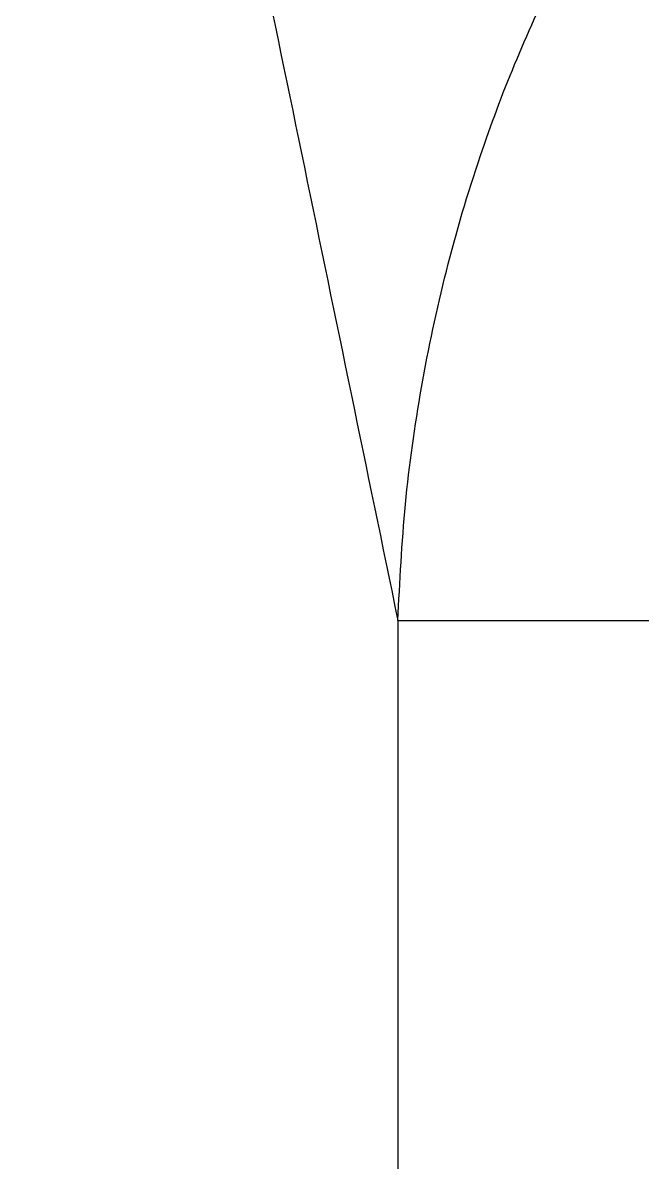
# Model space of a CAD drawing. Extents: x 939 to 1039, y 781 to 934.
# Drawn here: x 951.44 to 954.43, y 836 to 841.49 of the extents above; entities that cross this region are included whole.
import ezdxf

# ---------------------------------------------------------------- set-up
doc = ezdxf.new("R2010")
doc.units = 0
doc.header["$MEASUREMENT"] = 0
doc.layers.add('1', color=4, linetype='Continuous')

# ---------------------------------------------------------------- blocks, each defined once
blk = doc.blocks.new('Envoy')
at = {"layer": '1', "color": 3, "linetype": 'Continuous', "lineweight": 25}
blk.add_line((14.595, 39.4346), (14.595, 36.4518), dxfattribs=at)
for points, knots in [([(12.7859, 48.194), (13.0883, 46.732), (13.6917, 43.8146), (14.2944, 40.8924), (14.595, 39.4346)], [0, 0, 0, 0, 0.50114, 1, 1, 1, 1]), ([(14.595, 39.4346), (14.6045, 39.6221), (14.6236, 39.9985), (14.703, 40.5621), (14.8221, 41.1243), (14.9754, 41.6443), (15.154, 42.1208), (15.35, 42.5541), (15.5779, 42.9778), (15.8387, 43.3892), (16.1162, 43.763), (16.4047, 44.0995), (16.6986, 44.4), (17.0153, 44.683), (17.3538, 44.9462), (17.713, 45.187), (18.0911, 45.4032), (18.486, 45.5927), (18.895, 45.7537), (19.3153, 45.8851), (19.7438, 45.9851), (20.1772, 46.0561), (20.4682, 46.0774), (20.6134, 46.0881)], [0, 0, 0, 0, 0.057519, 0.115497, 0.173995, 0.233075, 0.280807, 0.328999, 0.377692, 0.426925, 0.476723, 0.518669, 0.561028, 0.603797, 0.646955, 0.690471, 0.7343, 0.778382, 0.822649, 0.867024, 0.911433, 0.955789, 1, 1, 1, 1]), ([(14.595, 39.4346), (14.6159, 39.4346), (14.6577, 39.4346), (14.7719, 39.4346), (14.9212, 39.4346), (15.1061, 39.4346), (15.3216, 39.4346), (15.5637, 39.4346), (15.8262, 39.4346), (16.0134, 39.4346), (16.107, 39.4346)], [0, 0, 0, 0, 0.125006, 0.250009, 0.375006, 0.500004, 0.625005, 0.750003, 0.875001, 1, 1, 1, 1])]:
    blk.add_open_spline(points, degree=3, knots=knots, dxfattribs=at)

msp = doc.modelspace()

# ---------------------------------------------------------------- block references
at = {"layer": '1'}
msp.add_blockref('Envoy', (938.6538, 799.1744), dxfattribs=at)

doc.saveas('drawing.dxf')
